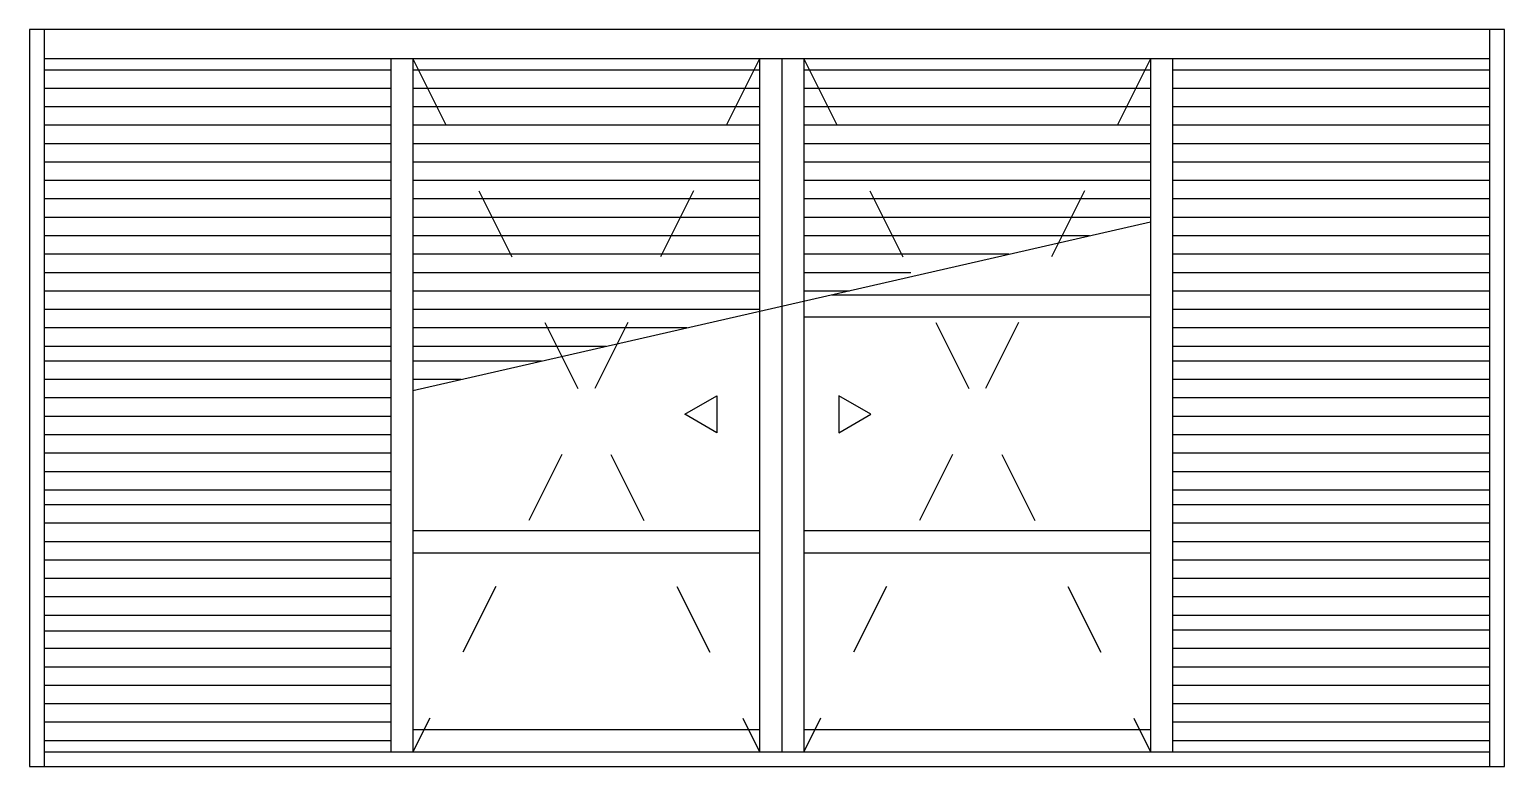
# Model space of a CAD drawing. Header units: millimetres. Extents: x 447.78 to 449.78, y 1317.64 to 1318.64.
import ezdxf

# ---------------------------------------------------------------- set-up
doc = ezdxf.new("R2010")
doc.units = ezdxf.units.MM
doc.header["$LTSCALE"] = 0.5
doc.linetypes.add('HIDDEN2', pattern=[0.1875, 0.125, -0.0625])
for name, color, linetype in [('Gravia_Venezianas', 1, 'Continuous'), ('Gravia_Venezianas_hidden2', 1, 'HIDDEN2'), ('Ltype_interrupção', 7, 'INTERRUP')]:
    doc.layers.add(name, color=color, linetype=linetype)
doc.linetypes.add('INTERRUP', pattern='A,0.6,-0.04,[1,INTERRUP.shx,S=0.1,R=0,X=0,Y=0],-0.04', length=0.68)

msp = doc.modelspace()

# ---------------------------------------------------------------- linework, layer by layer
at = {"layer": 'Gravia_Venezianas', "color": 2}
for p, q in [((447.7771, 1318.6409), (447.7771, 1317.6409)), ((449.7771, 1318.6409), (447.7771, 1318.6409)), ((449.7771, 1317.6409), (449.7771, 1318.6409)), ((447.7771, 1317.6409), (449.7771, 1317.6409))]:
    msp.add_line(p, q, dxfattribs=at)
at = {"layer": 'Gravia_Venezianas'}
for p, q in [((447.7971, 1318.6409), (447.7971, 1317.6409)), ((449.7571, 1317.6409), (449.7571, 1318.6409)), ((449.7571, 1318.6009), (447.7971, 1318.6009)), ((449.7571, 1318.6009), (447.7971, 1318.6009)), ((448.2671, 1318.6009), (448.2671, 1317.6609)), ((448.2971, 1318.6009), (448.2971, 1317.6609)), ((448.7671, 1318.6009), (448.7671, 1317.6609)), ((448.7971, 1318.6009), (448.7971, 1317.6609)), ((448.8271, 1318.6009), (448.8271, 1317.6609)), ((449.2971, 1318.6009), (449.2971, 1317.6609)), ((449.3271, 1318.6009), (449.3271, 1317.6609)), ((448.2671, 1318.5859), (447.7971, 1318.5859)), ((448.7671, 1318.5859), (448.2971, 1318.5859)), ((449.2971, 1318.5859), (448.8271, 1318.5859)), ((449.7571, 1318.5859), (449.3271, 1318.5859)), ((448.2671, 1318.5609), (447.7971, 1318.5609)), ((448.7671, 1318.5609), (448.2971, 1318.5609)), ((449.2971, 1318.5609), (448.8271, 1318.5609)), ((449.7571, 1318.5609), (449.3271, 1318.5609)), ((448.2671, 1318.5359), (447.7971, 1318.5359)), ((448.7671, 1318.5359), (448.2971, 1318.5359)), ((449.2971, 1318.5359), (448.8271, 1318.5359)), ((449.7571, 1318.5359), (449.3271, 1318.5359)), ((448.2671, 1318.5109), (447.7971, 1318.5109)), ((448.7671, 1318.5109), (448.2971, 1318.5109)), ((449.2971, 1318.5109), (448.8271, 1318.5109)), ((449.7571, 1318.5109), (449.3271, 1318.5109)), ((448.2671, 1318.4859), (447.7971, 1318.4859)), ((448.7671, 1318.4859), (448.2971, 1318.4859)), ((449.2971, 1318.4859), (448.8271, 1318.4859)), ((449.7571, 1318.4859), (449.3271, 1318.4859)), ((448.2671, 1318.4609), (447.7971, 1318.4609)), ((448.7671, 1318.4609), (448.2971, 1318.4609)), ((449.2971, 1318.4609), (448.8271, 1318.4609)), ((449.7571, 1318.4609), (449.3271, 1318.4609)), ((448.2671, 1318.4359), (447.7971, 1318.4359)), ((448.7671, 1318.4359), (448.2971, 1318.4359)), ((449.2971, 1318.4359), (448.8271, 1318.4359)), ((449.7571, 1318.4359), (449.3271, 1318.4359)), ((448.2671, 1318.4109), (447.7971, 1318.4109)), ((448.7671, 1318.4109), (448.2971, 1318.4109)), ((449.2971, 1318.4109), (448.8271, 1318.4109)), ((449.7571, 1318.4109), (449.3271, 1318.4109)), ((448.2671, 1318.3859), (447.7971, 1318.3859)), ((448.7671, 1318.3859), (448.2971, 1318.3859)), ((449.2971, 1318.3859), (448.8271, 1318.3859)), ((449.7571, 1318.3859), (449.3271, 1318.3859)), ((448.2671, 1318.3609), (447.7971, 1318.3609)), ((448.7671, 1318.3609), (448.2971, 1318.3609)), ((449.2145, 1318.3609), (448.8271, 1318.3609)), ((449.7571, 1318.3609), (449.3271, 1318.3609)), ((448.2671, 1318.3359), (447.7971, 1318.3359)), ((448.7671, 1318.3359), (448.2971, 1318.3359)), ((449.1052, 1318.3359), (448.8271, 1318.3359)), ((449.7571, 1318.3359), (449.3271, 1318.3359)), ((448.2671, 1318.3109), (447.7971, 1318.3109)), ((448.7671, 1318.3109), (448.2971, 1318.3109)), ((448.9721, 1318.3109), (448.8271, 1318.3109)), ((449.7571, 1318.3109), (449.3271, 1318.3109)), ((448.2671, 1318.2859), (447.7971, 1318.2859)), ((448.7671, 1318.2859), (448.2971, 1318.2859)), ((448.8888, 1318.2859), (448.8271, 1318.2859)), ((448.8649, 1318.2809), (449.2971, 1318.2809)), ((449.7571, 1318.2859), (449.3271, 1318.2859)), ((448.2671, 1318.2609), (447.7971, 1318.2609)), ((448.7671, 1318.2609), (448.2971, 1318.2609)), ((449.7571, 1318.2609), (449.3271, 1318.2609)), ((448.8271, 1318.2509), (449.2971, 1318.2509)), ((448.2671, 1318.2359), (447.7971, 1318.2359)), ((448.6682, 1318.2359), (448.2971, 1318.2359)), ((449.7571, 1318.2359), (449.3271, 1318.2359)), ((448.2671, 1318.2109), (447.7971, 1318.2109)), ((448.5589, 1318.2109), (448.2971, 1318.2109)), ((449.7571, 1318.2109), (449.3271, 1318.2109)), ((448.2671, 1318.1909), (447.7971, 1318.1909)), ((448.4715, 1318.1909), (448.2971, 1318.1909)), ((449.7571, 1318.1909), (449.3271, 1318.1909)), ((448.2671, 1318.1659), (447.7971, 1318.1659)), ((448.3623, 1318.1659), (448.2971, 1318.1659)), ((449.7571, 1318.1659), (449.3271, 1318.1659)), ((448.2671, 1318.1409), (447.7971, 1318.1409)), ((449.7571, 1318.1409), (449.3271, 1318.1409)), ((448.2671, 1318.1159), (447.7971, 1318.1159)), ((449.7571, 1318.1159), (449.3271, 1318.1159)), ((448.2671, 1318.0909), (447.7971, 1318.0909)), ((449.7571, 1318.0909), (449.3271, 1318.0909)), ((448.2671, 1318.0659), (447.7971, 1318.0659)), ((449.7571, 1318.0659), (449.3271, 1318.0659)), ((448.2671, 1318.0409), (447.7971, 1318.0409)), ((449.7571, 1318.0409), (449.3271, 1318.0409)), ((448.2671, 1318.0159), (447.7971, 1318.0159)), ((449.7571, 1318.0159), (449.3271, 1318.0159)), ((448.2671, 1317.9959), (447.7971, 1317.9959)), ((449.7571, 1317.9959), (449.3271, 1317.9959)), ((448.2671, 1317.9709), (447.7971, 1317.9709)), ((448.2971, 1317.9609), (448.7671, 1317.9609)), ((448.8271, 1317.9609), (449.2971, 1317.9609)), ((449.7571, 1317.9709), (449.3271, 1317.9709)), ((448.2671, 1317.9459), (447.7971, 1317.9459)), ((449.7571, 1317.9459), (449.3271, 1317.9459)), ((448.2671, 1317.9209), (447.7971, 1317.9209)), ((448.2971, 1317.9309), (448.7671, 1317.9309)), ((448.8271, 1317.9309), (449.2971, 1317.9309)), ((449.7571, 1317.9209), (449.3271, 1317.9209)), ((448.2671, 1317.8959), (447.7971, 1317.8959)), ((449.7571, 1317.8959), (449.3271, 1317.8959)), ((448.2671, 1317.8709), (447.7971, 1317.8709)), ((448.2671, 1317.8709), (447.7971, 1317.8709)), ((449.7571, 1317.8709), (449.3271, 1317.8709)), ((448.2671, 1317.8459), (447.7971, 1317.8459)), ((449.7571, 1317.8459), (449.3271, 1317.8459)), ((448.2671, 1317.8247), (447.7971, 1317.8247)), ((449.7571, 1317.8259), (449.3271, 1317.8259)), ((448.2671, 1317.8009), (447.7971, 1317.8009)), ((449.7571, 1317.8009), (449.3271, 1317.8009)), ((448.2671, 1317.7759), (447.7971, 1317.7759)), ((449.7571, 1317.7759), (449.3271, 1317.7759)), ((448.2671, 1317.7509), (447.7971, 1317.7509)), ((448.2671, 1317.7509), (447.7971, 1317.7509)), ((449.7571, 1317.7509), (449.3271, 1317.7509)), ((448.2671, 1317.7259), (447.7971, 1317.7259)), ((449.7571, 1317.7259), (449.3271, 1317.7259)), ((448.2671, 1317.7009), (447.7971, 1317.7009)), ((449.7571, 1317.7009), (449.3271, 1317.7009)), ((448.2971, 1317.6909), (448.7671, 1317.6909)), ((448.8271, 1317.6909), (449.2971, 1317.6909)), ((448.2671, 1317.6759), (447.7971, 1317.6759)), ((447.7971, 1317.6609), (449.7571, 1317.6609)), ((449.7571, 1317.6759), (449.3271, 1317.6759))]:
    msp.add_line(p, q, dxfattribs=at)
at = {"layer": 'Gravia_Venezianas_hidden2'}
for p, q in [((448.7671, 1318.6009), (448.2971, 1317.6609)), ((448.2971, 1318.6009), (448.7671, 1317.6609)), ((449.2971, 1318.6009), (448.8271, 1317.6609)), ((448.8271, 1318.6009), (449.2971, 1317.6609))]:
    msp.add_line(p, q, dxfattribs=at)
for points in [[(448.7092, 1318.1438), (448.7092, 1318.0938), (448.6659, 1318.1188)], [(448.8746, 1318.1438), (448.8746, 1318.0938), (448.9179, 1318.1188)]]:
    msp.add_lwpolyline(points, close=True, dxfattribs=at)
at = {"layer": 'Ltype_interrupção', "color": 1}
msp.add_line((448.2971, 1318.151), (449.2971, 1318.3798), dxfattribs=at)

doc.saveas('drawing.dxf')
